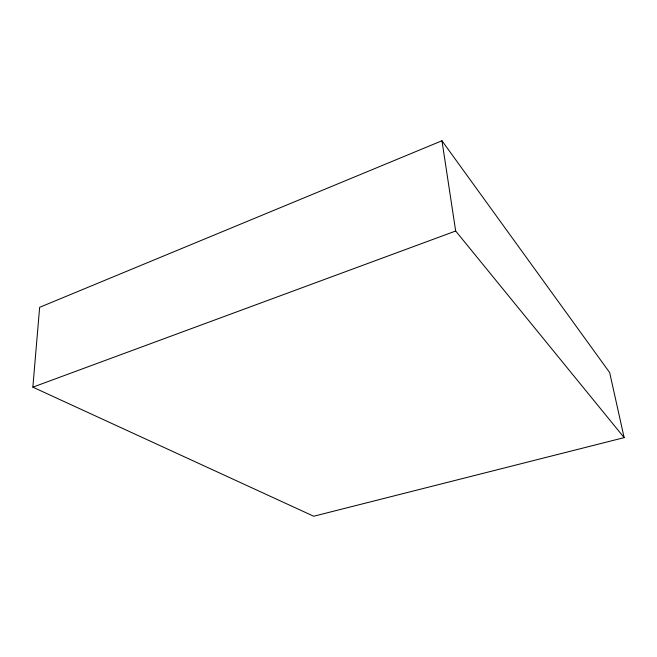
<?xml version="1.0" encoding="UTF-8"?>
<svg xmlns="http://www.w3.org/2000/svg" width="657" height="657" viewBox="0 0 657 657"><rect width="100%" height="100%" fill="white"/><g stroke="black" fill="none" stroke-linecap="round" stroke-linejoin="round"><path stroke-width="0.99" d="M32.85 387.162L39.642 307.32L441.964 140.762L609.663 372.576L624.15 437.628L313.693 516.238L32.85 387.162L455.671 231.009L624.15 437.628M441.964 140.762L455.671 231.009"/></g></svg>
